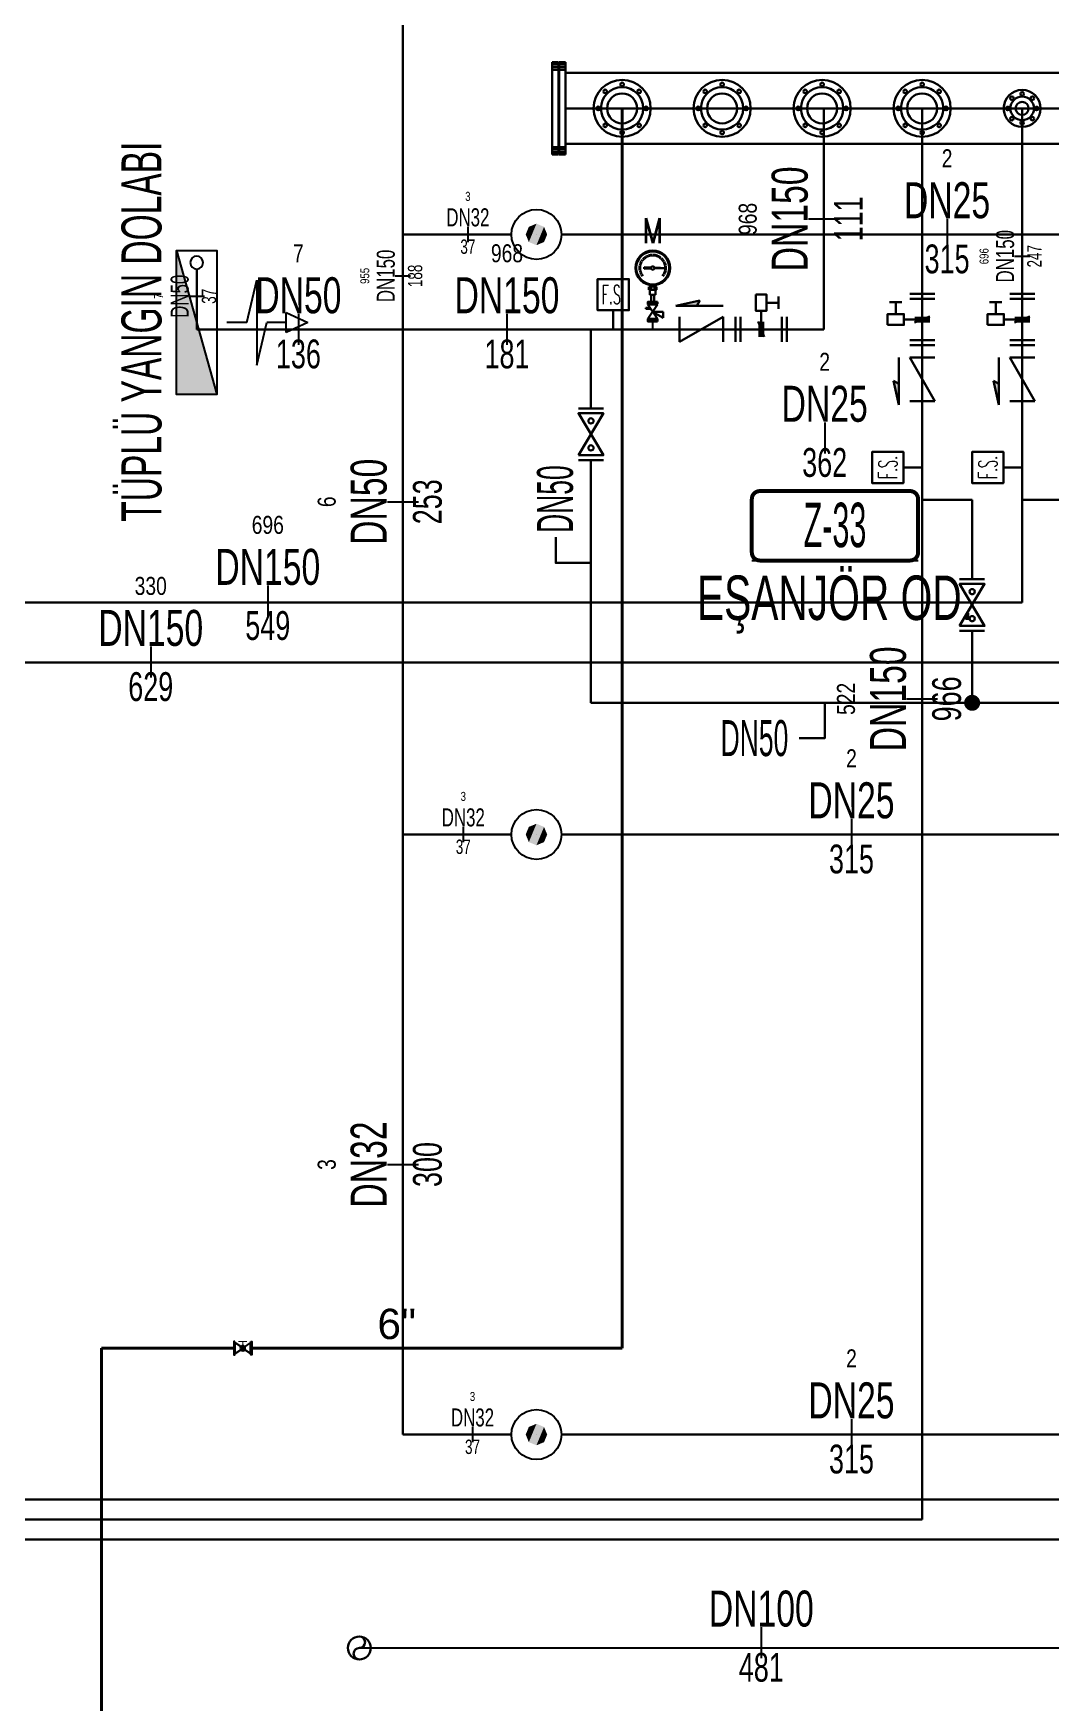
# Model space of a CAD drawing. Header units: centimetres. Extents: x 394264 to 551709, y 50011 to 59011.
# Drawn here: x 494498 to 495007, y 51861 to 52696 of the extents above; entities that cross this region are included whole.
import ezdxf
from ezdxf.enums import TextEntityAlignment as Align

# ---------------------------------------------------------------- set-up
doc = ezdxf.new("R2010")
doc.units = ezdxf.units.CM
doc.linetypes.add('DASHDOT', pattern=[25.4, 12.7, -6.35, 0, -6.35])
doc.layers.get('0').update_dxf_attribs({"lineweight": 9})
for name, color, linetype, lineweight in [('-M-FIRE FIGHTING CONNECTION LINE', 142, 'ITFAIYE BAGLANTISI', 25), ('-M-FIRE FIGHTING CONNECTION LINE-CAP-', 7, 'Continuous', 30), ('-M-FIRE RISER', 7, 'Continuous', 30), ('-M-FIRE VALVE', 7, 'Continuous', 30), ('-M-PIPE EQUIPMENT', 14, 'Continuous', 30), ('-M-SPRINKLER PIPE_DRENAJ', 41, 'D', 30), ('-M-SPRINKLER PIPE_DRENAJ-CAP-', 7, 'Continuous', 30), ('-M-YNGN-EQUIP', 7, 'Continuous', 25), ('-M-YNGN-ZON1', 5, 'SP', 30), ('-M-YNGN-ZON2', 4, 'SP', 30), ('-M-YNGN-ZON3', 6, 'SP', 30), ('-M-YNGN-ZON4', 3, 'SP', 30), ('-M-YNGN-ZON5', 1, 'SP', 30), ('-M-YNGN-ZON7', 60, 'SP', 30), ('0-KRCN-YNG-KURESEL VANA', 4, 'Continuous', 25), ('0-KRCN-YNG-YAZI', 71, 'Continuous', 35), ('0-MEK-YNG-BORU', 1, 'boruYLINE', 40), ('0-MEK-YNG-YAZI', 71, 'Continuous', 35), ('flans015', 14, 'Continuous', 30)]:
    doc.layers.add(name, color=color, linetype=linetype, lineweight=lineweight)
for name, color, linetype in [('-M-MAHAL-DEBILER', 7, 'Continuous'), ('-M-MAHAL-ETIKET-NOT', 7, 'Continuous'), ('-M-MAHAL-ETIKET-NOTM', 7, 'Continuous'), ('-M-MAHAL-ETK-', 7, 'Continuous'), ('-M-MAHAL-HAVA-DEGISIM', 7, 'Continuous'), ('-M-MAHAL-NO', 7, 'Continuous'), ('-M-MAHAL-NOM', 7, 'Continuous'), ('-M-YNGN-BORUID', 7, 'Continuous'), ('-M-YNGN-BORUUZUN', 7, 'Continuous'), ('-M-YNGN-BORUYUK', 7, 'Continuous'), ('-M-YNGN-FHC', 1, 'Continuous'), ('-M-YNGN-SPR-YUK', 7, 'Continuous'), ('-M-YNGN-ZON2-CAP-', 7, 'Continuous'), ('-M-YNGN-ZON3-CAP-', 7, 'Continuous'), ('-M-YNGN-ZON4-CAP-', 7, 'Continuous'), ('-M-YNGN-ZON4-SPR-', 7, 'Continuous'), ('-M-YNGN-ZON5-CAP-', 7, 'Continuous')]:
    doc.layers.add(name, color=color, linetype=linetype)
doc.layers.add('-M-YNGN-SPR-CAPCIZGI', color=188, linetype='Continuous', plot=False)
doc.styles.add('-M-ISSO-TEXT-TTF', font='ARIALN.TTF')
doc.styles.add('-M-MHLETK-NOT', font='romans.shx', dxfattribs={"width": 0.7})
doc.styles.add('-M-MHLETK-TEXT', font='ARIALN.TTF', dxfattribs={"width": 0.7})
doc.styles.add('3', font='romanstw.shx', dxfattribs={"width": 0.8, "height": 14})
doc.styles.add('CAP', font='ARIALNB.TTF')
doc.styles.add('CIZGI', font='tahoma.ttf', dxfattribs={"width": 0.8, "oblique": 20})
doc.styles.add('HCAD', font='HCAD.SHX', dxfattribs={"width": 0.8, "height": 0.2})
doc.styles.add('PIPESIZE', font='hcad.shx', dxfattribs={"width": 0.8})
doc.styles.add('SPR-NOT', font='romans.shx')
doc.styles.get("Standard").update_dxf_attribs({"font": 'arial.ttf'})
doc.styles.add('YAZI', font='arial.ttf', dxfattribs={"width": 0.6, "height": 40})
doc.linetypes.add('boruYLINE', pattern='A,50,-0.8,["Y",CAP,S=7,R=0,X=0,Y=-3],-7', length=57.8)
doc.linetypes.add('D', pattern='A,12,-1,["D",Standard,S=1,R=0,X=-0.1,Y=-0.5],-1.6', length=14.6)
doc.linetypes.add('ITFAIYE BAGLANTISI', pattern='A,16,-0.2,["IB",Standard,S=1,R=0,X=-0.1,Y=-0.5],-1.4', length=17.6)
doc.linetypes.add('SP', pattern='A,2,-0.1,["SP",CIZGI,S=0.14,R=0.2,X=0,Y=-0.07],-0.255', length=2.355)

# ---------------------------------------------------------------- blocks, each defined once
blk = doc.blocks.new('M-MHLETK-YNG')
at = {"layer": '-M-MAHAL-DEBILER', "color": 4, "style": '-M-MHLETK-NOT', "width": 0.5, "flags": 8}
blk.add_attdef('DEBIS', text='', height=0.4, dxfattribs=at).set_placement((-2.173, 2.145), align=Align.MIDDLE_CENTER)
at = {"layer": '-M-MAHAL-DEBILER', "color": 191, "style": '-M-MHLETK-NOT', "width": 0.5, "flags": 8}
blk.add_attdef('DEBIR', text='', height=0.4, dxfattribs=at).set_placement((-1.613, 2.145), align=Align.MIDDLE_CENTER)
at = {"layer": '-M-MAHAL-DEBILER', "color": 31, "style": '-M-MHLETK-NOT', "width": 0.5, "flags": 8}
blk.add_attdef('DEBIF', text='', height=0.4, dxfattribs=at).set_placement((1.585, 2.145), align=Align.MIDDLE_CENTER)
at = {"layer": '-M-MAHAL-DEBILER', "color": 1, "style": '-M-MHLETK-NOT', "width": 0.5, "flags": 8}
blk.add_attdef('DEBIE', text='', height=0.4, dxfattribs=at).set_placement((2.32, 2.145), align=Align.MIDDLE_CENTER)
at = {"layer": '-M-MAHAL-ETIKET-NOT', "color": 3, "style": '-M-MHLETK-NOT', "width": 0.5, "flags": 9}
for tag, p, height in [('KLKTR', (-2.617, 1.425), 0.04), ('HL', (-2.616, 1.493), 0.0286), ('RDY-BOY1', (-2.614, 1.37), 0.0286), ('RDY-BOY2', (-2.614, 1.32), 0.0286), ('RDY-BOY3', (-2.614, 1.27), 0.0286), ('HLA', (-2.521, 1.493), 0.0286), ('RDY-TIP1', (-2.5, 1.37), 0.0286), ('RDY-TIP2', (-2.5, 1.32), 0.0286), ('RDY-TIP3', (-2.5, 1.27), 0.0286), ('RDY-BOY4', (-2.614, 1.22), 0.0286), ('KON-BOY1', (-2.614, 1.14), 0.0286), ('KON-BOY2', (-2.614, 1.09), 0.0286), ('KON-BOY3', (-2.614, 1.04), 0.0286), ('FCU-TIP1', (-2.614, 0.96), 0.0286), ('FCU-TIP2', (-2.614, 0.91), 0.0286), ('FCU-TIP3', (-2.614, 0.86), 0.0286), ('FCU-ADET1', (-2.524, 0.96), 0.0286), ('FCU-ADET2', (-2.524, 0.91), 0.0286), ('FCU-ADET3', (-2.524, 0.86), 0.0286), ('RDY-TIP4', (-2.5, 1.22), 0.0286), ('KON-TIP1', (-2.5, 1.14), 0.0286), ('KON-TIP2', (-2.5, 1.09), 0.0286), ('KON-TIP3', (-2.5, 1.04), 0.0286), ('FCU-KAP1', (-2.398, 0.96), 0.0286), ('FCU-KAP2', (-2.398, 0.91), 0.0286), ('FCU-KAP3', (-2.398, 0.86), 0.0286), ('VRV-TIP1', (-2.614, 0.759), 0.0286), ('VRV-TIP2', (-2.614, 0.709), 0.0286), ('VRV-ADET1', (-2.524, 0.759), 0.0286), ('VRV-ADET2', (-2.524, 0.709), 0.0286), ('VRV-KAP1', (-2.398, 0.759), 0.0286), ('VRV-KAP2', (-2.398, 0.709), 0.0286)]:
    blk.add_attdef(tag, p, '', height=height, dxfattribs=at)
at = {"layer": '-M-MAHAL-ETIKET-NOT', "color": 3}
for tag, height, style, width, flags, p in [('ALAN', 0.04, '-M-MHLETK-NOT', 0.5, 9, (-2.581, 1.562)), ('KIS', 0.04, '-M-MHLETK-NOT', 0.5, 9, (-2.59, 1.616)), ('RH', 0.04, '-M-MHLETK-NOT', 0.5, 9, (-2.39, 1.616)), ('MAH-ADI', 1.111, '-M-ISSO-TEXT-TTF', 0.8, 8, (0, -0.931))]:
    blk.add_attdef(tag, text='', height=height, dxfattribs=dict(at, style=style, width=width, flags=flags)).set_placement(p, align=Align.MIDDLE_CENTER)
at = {"layer": '-M-MAHAL-ETIKET-NOTM', "color": 3, "style": '-M-ISSO-TEXT-TTF', "width": 0.8, "flags": 8}
blk.add_attdef('MAH-ADI2', text='', height=1.111, dxfattribs=at).set_placement((0, -2.549), align=Align.MIDDLE_CENTER)
at = {"layer": '-M-MAHAL-HAVA-DEGISIM', "style": '-M-MHLETK-NOT', "width": 0.5, "flags": 8}
for tag, p in [('HAVADEG', (0, 3.611)), ('HAVA', (0, 2.399))]:
    blk.add_attdef(tag, text='', height=0.6, dxfattribs=at).set_placement(p, align=Align.MIDDLE_CENTER)
blk.add_wipeout([(-2.078, 1.735), (2.078, 1.735), (2.078, 0), (-2.078, 0)]).dxf.layer = '-M-MAHAL-ETK-'
at = {"layer": '-M-MAHAL-ETK-', "color": 0}
for p, q in [((-2.078, 0), (2.078, 0)), ((-1.161, 0), (-1.161, 0))]:
    blk.add_line(p, q, dxfattribs=at)
blk.add_lwpolyline([(-1.878, 1.735, 0.1, 0.1, 0), (1.878, 1.735, 0.1, 0.1, -0.414214), (2.078, 1.535, 0.1, 0.1, 0), (2.078, 0.2, 0.1, 0.1, -0.414214), (1.878, 0, 0.1, 0.1, 0), (-1.878, 0, 0.1, 0.1, -0.414214), (-2.078, 0.2, 0.1, 0.1, 0), (-2.078, 1.535, 0.1, 0.1, -0.414214)], format="xyseb", close=True, dxfattribs=at)
at = {"layer": '-M-MAHAL-ETIKET-NOT', "color": 3, "style": '-M-MHLETK-NOT', "width": 0.5, "flags": 9}
for tag, p in [('YUKSEKLIK', (-2.324, 1.562)), ('YAZ', (-2.178, 1.616))]:
    blk.add_attdef(tag, text='', height=0.04, dxfattribs=at).set_placement(p, align=Align.MIDDLE_CENTER)
for tag, p in [('RDY-ADET1', (-2.389, 1.37)), ('RDY-ADET2', (-2.389, 1.32)), ('RDY-ADET3', (-2.389, 1.27)), ('RDY-ISI1', (-2.265, 1.37)), ('RDY-ISI2', (-2.265, 1.32)), ('RDY-ISI3', (-2.265, 1.27)), ('AHU', (-2.225, 1.439)), ('SHG', (-2.225, 1.493)), ('LHG', (-2.132, 1.493)), ('RDY-BNP1', (-2.102, 1.37)), ('RDY-BNP2', (-2.102, 1.32)), ('RDY-BNP3', (-2.102, 1.27)), ('HG', (-2.039, 1.493)), ('RDY-BNK1', (-1.964, 1.37)), ('RDY-BNK2', (-1.964, 1.32)), ('RDY-BNK3', (-1.964, 1.27)), ('HGA', (-1.962, 1.493)), ('EF', (-1.962, 1.439)), ('RDY-ADET4', (-2.389, 1.22)), ('KON-ADET1', (-2.389, 1.14)), ('KON-ADET2', (-2.389, 1.09)), ('KON-ADET3', (-2.389, 1.04)), ('FCU-DUY1', (-2.272, 0.96)), ('FCU-DUY2', (-2.272, 0.91)), ('FCU-DUY3', (-2.272, 0.86)), ('RDY-ISI4', (-2.265, 1.22)), ('KON-ISI1', (-2.265, 1.14)), ('KON-ISI2', (-2.265, 1.09)), ('KON-ISI3', (-2.265, 1.04)), ('FCU-SOG1', (-2.154, 0.96)), ('FCU-SOG2', (-2.154, 0.91)), ('FCU-SOG3', (-2.154, 0.86)), ('RDY-BNP4', (-2.102, 1.22)), ('KON-BNP1', (-2.102, 1.14)), ('KON-BNP2', (-2.102, 1.09)), ('KON-BNP3', (-2.102, 1.04)), ('FCU-ISI1', (-2.044, 0.96)), ('FCU-ISI2', (-2.044, 0.91)), ('FCU-ISI3', (-2.044, 0.86)), ('RDY-BNK4', (-1.964, 1.22)), ('KON-BNK1', (-1.964, 1.14)), ('KON-BNK2', (-1.964, 1.09)), ('KON-BNK3', (-1.964, 1.04)), ('FCU-DEBI1', (-1.95, 0.96)), ('FCU-DEBI2', (-1.95, 0.91)), ('FCU-DEBI3', (-1.95, 0.86)), ('FCU-BNP1', (-1.831, 0.96)), ('FCU-BNP2', (-1.831, 0.91)), ('FCU-BNP3', (-1.831, 0.86)), ('FCU-BNK1', (-1.614, 0.96)), ('FCU-BNK2', (-1.614, 0.91)), ('FCU-BNK3', (-1.614, 0.86)), ('VRV-DUY1', (-2.272, 0.759)), ('VRV-DUY2', (-2.272, 0.709)), ('VRV-SOG1', (-2.154, 0.759)), ('VRV-SOG2', (-2.154, 0.709)), ('VRV-ISI1', (-2.044, 0.759)), ('VRV-ISI2', (-2.044, 0.709)), ('VRV-DEBI1', (-1.95, 0.759)), ('VRV-DEBI2', (-1.95, 0.709)), ('VRV-BNP1', (-1.831, 0.759)), ('VRV-BNP2', (-1.831, 0.709)), ('VRV-BNK1', (-1.614, 0.759)), ('VRV-BNK2', (-1.614, 0.709))]:
    blk.add_attdef(tag, p, '', height=0.0286, dxfattribs=at)
at = {"layer": '-M-MAHAL-NO', "color": 7, "style": '-M-MHLETK-TEXT', "width": 0.6, "flags": 8}
blk.add_attdef('MAH-NO', text='', height=1.111, dxfattribs=at).set_placement((0, 0.889), align=Align.MIDDLE_CENTER)
at = {"layer": '-M-MAHAL-NOM', "color": 7, "style": '-M-MHLETK-TEXT', "width": 0.6, "flags": 8}
blk.add_attdef('MAH-NOM', text='', height=1.111, dxfattribs=at).set_placement((0, 0.889), align=Align.MIDDLE_CENTER)
blk = doc.blocks.new('FY300')
at = {"color": 0, "linetype": 'ByBlock'}
for p, q in [((-231.2, 32), (231.2, 32)), ((-231.2, 0), (-231.2, 32)), ((-231.2, 0), (231.2, 0)), ((-219.2, 32), (-219.2, 0)), ((-206.2, 36), (-206.2, -4)), ((-193.2, 32), (-193.2, 0)), ((-186.2, 34), (-188.2, 32)), ((-186.2, 34), (186.2, 34)), ((186.2, 34), (188.2, 32)), ((193.2, 32), (193.2, 0)), ((206.2, 36), (206.2, -4)), ((219.2, 32), (219.2, 0)), ((231.2, 0), (231.2, 32))]:
    blk.add_line(p, q, dxfattribs=at)
blk = doc.blocks.new('FU100')
at = {"color": 0, "linetype": 'ByBlock'}
for centre, radius in [((0, 0), 110), ((0, 90), 9), ((-90, 0), 9), ((0, 0), 79), ((-63.6, 63.6), 9), ((0, 0), 50), ((63.6, 63.6), 9), ((90, 0), 9), ((-63.6, -63.6), 9), ((0, -90), 9), ((63.6, -63.6), 9)]:
    blk.add_circle(centre, radius, dxfattribs=at)
blk = doc.blocks.new('FU150')
at = {"color": 0, "linetype": 'ByBlock'}
for centre, radius in [((0, 0), 142.5), ((0, 0), 106), ((-84.9, 84.9), 9), ((0, 120), 9), ((84.9, 84.9), 9), ((-120, 0), 9), ((0, 0), 75), ((120, 0), 9), ((-84.9, -84.9), 9), ((84.9, -84.9), 9), ((0, -120), 9)]:
    blk.add_circle(centre, radius, dxfattribs=at)
blk = doc.blocks.new('FU65')
at = {"color": 0, "linetype": 'ByBlock'}
for centre, radius in [((0, 0), 92.5), ((-72.5, 0), 9), ((-51.3, 51.3), 9), ((0, 0), 59), ((0, 0), 32.5), ((0, 72.5), 9), ((51.3, 51.3), 9), ((72.5, 0), 9), ((-51.3, -51.3), 9), ((0, -72.5), 9), ((51.3, -51.3), 9)]:
    blk.add_circle(centre, radius, dxfattribs=at)
blk = doc.blocks.new('A$C68E50811')
at = {"layer": '-M-PIPE EQUIPMENT', "color": 7, "ltscale": 0.5}
for p, q in [((5.34, -71.43), (5.34, 436.8)), ((40.9, -71.43), (40.9, 436.8))]:
    blk.add_line(p, q, dxfattribs=at)
at = {"layer": '-M-PIPE EQUIPMENT', "color": 14, "linetype": 'DASHDOT', "ltscale": 250}
blk.add_line((23.12, -71.43), (23.12, 436.8), dxfattribs=at)
at = {"layer": '-M-PIPE EQUIPMENT', "ltscale": 0.2, "xscale": -0.1000000000003638, "yscale": 0.1000000000003638}
for p, zscale, rotation in [((23.12, 443.6), 0.1, 179.9999999999999), ((23.12, -71.43), 0.1000000000003638, 180)]:
    blk.add_blockref('FY300', p, dxfattribs=dict(at, zscale=zscale, rotation=rotation))
at = {"layer": '-M-PIPE EQUIPMENT', "ltscale": 0.2, "xscale": 0.1000000000003638, "yscale": 0.1000000000003638, "zscale": 0.1000000000003638}
for p in [(23.12, 436.8), (23.12, -78.23)]:
    blk.add_blockref('FY300', p, dxfattribs=at)
at = {"layer": 'flans015', "ltscale": 0.2, "yscale": 0.1, "zscale": 0.1}
for name, p, xscale, rotation in [('FU100', (23.12, 406.8), 0.1, 90), ('FU100', (23.12, 206.8), -0.1, 90.00000000000001), ('FU150', (23.12, 106.8), -0.1, 180), ('FU150', (23.12, 56.8), -0.1, 180), ('FU150', (23.12, 6.8), -0.1, 180), ('FU150', (23.12, -43.2), -0.1, 180)]:
    blk.add_blockref(name, p, dxfattribs=dict(at, xscale=xscale, rotation=rotation))
at = {"layer": 'flans015', "ltscale": 0.2, "xscale": 0.1, "yscale": 0.1, "zscale": 0.1}
for name, p in [('FU150', (23.12, 356.8)), ('FU150', (23.12, 306.8)), ('FU150', (23.12, 256.8)), ('FU65', (23.12, 156.8))]:
    blk.add_blockref(name, p, dxfattribs=at)
blk = doc.blocks.new('0-MEK-IST-KÜRESEL VANA 1-2')
at = {"layer": '0-KRCN-YNG-KURESEL VANA'}
blk.add_hatch(color=256, dxfattribs=at).paths.add_polyline_path([(0, 1.38, 1), (0, -1.46, 1)])
for p, q in [((-3.05, 4.26), (-0.85, 1.1)), ((-3.05, 4.26), (3.02, 4.26)), ((0.85, 1.1), (3.02, 4.26)), ((-3.05, -4.28), (-0.88, -1.15)), ((-3.05, -4.28), (3.02, -4.28)), ((0.88, -1.15), (3.02, -4.28))]:
    blk.add_line(p, q, dxfattribs=at)
for points in [[(3.74, 4.55), (3.74, 4.99), (-3.76, 4.99), (-3.76, 4.55)], [(3.74, -4.56), (3.74, -5.01), (-3.76, -5.01), (-3.76, -4.56)]]:
    blk.add_lwpolyline(points, close=True, dxfattribs=at)
at = {"layer": '0-KRCN-YNG-KURESEL VANA', "const_width": 0.5}
blk.add_lwpolyline([(0, -0.04), (3.75, -0.04)], dxfattribs=at)
blk.add_lwpolyline([(3.75, -0.04), (3.75, -2.45), (3.75, 2.27)], close=True, dxfattribs=at)
at = {"layer": '0-KRCN-YNG-KURESEL VANA'}
blk.add_circle((0, -0.04), 1.42, dxfattribs=at)
blk = doc.blocks.new('*U19')
at = {"color": 0, "linetype": 'Continuous'}
blk.add_circle((0, 0), 5.75, dxfattribs=at)
at = {"color": 8, "linetype": 'Continuous'}
for centre, start, end in [((0, 2.875), 90, 270), ((0, -2.875), 270, 90)]:
    blk.add_arc(centre, 2.875, start, end, dxfattribs=at)
blk = doc.blocks.new('*U157')
at = {"color": 0, "linetype": 'ByBlock'}
for p, q in [((0, 0), (0, 16.6)), ((15.7, 23.9), (4.9, 23.9)), ((15.7, 18.4), (15.7, 29.4)), ((-23.2, -11.4), (-23.2, 11.1)), ((-18.7, -11.4), (-18.7, 11.1)), ((-2.7, 6.9), (2.7, -6.9)), ((18.7, -11.4), (18.7, 11.1)), ((23.2, -11.4), (23.2, 11.1))]:
    blk.add_line(p, q, dxfattribs=at)
blk.add_lwpolyline([(-4.9, 31.2), (-4.9, 16.6), (4.9, 16.6), (4.9, 31.2)], close=True, dxfattribs=at)
blk.add_trace([(-2.7, 6.9), (2.7, 6.9), (-2.7, -6.9), (2.7, -6.9)], dxfattribs=at)
blk = doc.blocks.new('*U163')
at = {"color": 0, "linetype": 'ByBlock'}
for p, q in [((-1.3, 23.1), (-20.3, 18.8)), ((17.4, 18.8), (-20.3, 18.8)), ((-20.3, 18.8), (-3.5, 18.8)), ((-1.3, 23.1), (-3.5, 18.8)), ((-17.5, -10), (-17.5, 10)), ((17.5, 10), (-17.5, -10)), ((17.5, -10), (17.5, 10))]:
    blk.add_line(p, q, dxfattribs=at)
blk.add_solid([(-1.3, 23.1), (-20.3, 18.8), (-3.5, 18.8)], dxfattribs=at)
blk = doc.blocks.new('*U171')
at = {"color": 0, "linetype": 'ByBlock'}
blk.add_lwpolyline([(0, 15), (12.5, 15), (12.5, 40), (-12.5, 40), (-12.5, 15), (0, 15), (0, 0)], dxfattribs=at)
at = {"color": 0, "linetype": 'ByBlock', "style": '3', "width": 0.5}
blk.add_text('F.S.', height=15, dxfattribs=at).set_placement((0, 27.5), align=Align.MIDDLE)
blk = doc.blocks.new('*U152')
at = {"color": 0, "linetype": 'ByBlock', "ltscale": 0.25}
for p, q in [((-25.8, 12.5), (-25.8, -12.5)), ((25.8, 12.5), (25.8, -12.5))]:
    blk.add_line(p, q, dxfattribs=at)
blk.add_lwpolyline([(-21, -12.5), (21, 12.5), (21, -12.5), (-21, 12.5), (-21, -12.5)], dxfattribs=at)
for centre in [(-13.7, 0), (13.3, 0)]:
    blk.add_circle(centre, 2.6, dxfattribs=at)
blk = doc.blocks.new('*U158')
at = {"color": 0, "linetype": 'ByBlock'}
for p, q in [((0, 0), (0, 16.6)), ((15.7, 23.9), (4.9, 23.9)), ((15.7, 18.4), (15.7, 29.4)), ((-23.2, -11.4), (-23.2, 11.1)), ((-18.7, -11.4), (-18.7, 11.1)), ((-2.7, 6.9), (2.7, -6.9)), ((18.7, -11.4), (18.7, 11.1)), ((23.2, -11.4), (23.2, 11.1))]:
    blk.add_line(p, q, dxfattribs=at)
blk.add_lwpolyline([(-4.9, 31.2), (-4.9, 16.6), (4.9, 16.6), (4.9, 31.2)], close=True, dxfattribs=at)
blk.add_trace([(-2.7, 6.9), (2.7, 6.9), (-2.7, -6.9), (2.7, -6.9)], dxfattribs=at)
blk = doc.blocks.new('*U164')
at = {"color": 0, "linetype": 'ByBlock'}
for p, q in [((-1.3, 23.1), (-20.3, 18.8)), ((17.4, 18.8), (-20.3, 18.8)), ((-20.3, 18.8), (-3.5, 18.8)), ((-1.3, 23.1), (-3.5, 18.8)), ((-17.5, -10), (-17.5, 10)), ((17.5, 10), (-17.5, -10)), ((17.5, -10), (17.5, 10))]:
    blk.add_line(p, q, dxfattribs=at)
blk.add_solid([(-1.3, 23.1), (-20.3, 18.8), (-3.5, 18.8)], dxfattribs=at)
blk = doc.blocks.new('*U172')
at = {"color": 0, "linetype": 'ByBlock'}
blk.add_lwpolyline([(0, 15), (12.5, 15), (12.5, 40), (-12.5, 40), (-12.5, 15), (0, 15), (0, 0)], dxfattribs=at)
at = {"color": 0, "linetype": 'ByBlock', "style": '3', "width": 0.5}
blk.add_text('F.S.', height=15, dxfattribs=at).set_placement((0, 27.5), align=Align.MIDDLE)
blk = doc.blocks.new('SPRKL100')
at = {"layer": '-M-YNGN-SPR-CAPCIZGI'}
blk.add_line((0, 0.431), (0, -0.431), dxfattribs=at)
at = {"layer": '-M-YNGN-BORUID', "color": 0, "style": 'HCAD', "width": 0.8, "flags": 1}
blk.add_attdef('DIC', text='', height=0.4, dxfattribs=at).set_placement((0, -1.693), align=Align.CENTER)
at = {"layer": '-M-YNGN-BORUUZUN', "color": 0, "style": 'HCAD', "width": 0.7}
blk.add_attdef('BOY', text='', height=0.8, dxfattribs=at).set_placement((0, -1.08), align=Align.CENTER)
at = {"layer": '-M-YNGN-BORUYUK', "color": 6, "style": 'PIPESIZE', "width": 0.8}
blk.add_attdef('YUK', text='', height=0.5, dxfattribs=at).set_placement((0, 1.866), align=Align.CENTER)
at = {"color": 0, "style": 'PIPESIZE', "width": 0.7}
blk.add_attdef('CAP', text='', height=1, dxfattribs=at).set_placement((0, 0.45), align=Align.CENTER)
blk = doc.blocks.new('*U159')
at = {"color": 0, "linetype": 'ByBlock'}
for p, q in [((0, 0), (0, 16.6)), ((15.7, 23.9), (4.9, 23.9)), ((15.7, 18.4), (15.7, 29.4)), ((-23.2, -11.4), (-23.2, 11.1)), ((-18.7, -11.4), (-18.7, 11.1)), ((-2.7, 6.9), (2.7, -6.9)), ((18.7, -11.4), (18.7, 11.1)), ((23.2, -11.4), (23.2, 11.1))]:
    blk.add_line(p, q, dxfattribs=at)
blk.add_lwpolyline([(-4.9, 31.2), (-4.9, 16.6), (4.9, 16.6), (4.9, 31.2)], close=True, dxfattribs=at)
blk.add_trace([(-2.7, 6.9), (2.7, 6.9), (-2.7, -6.9), (2.7, -6.9)], dxfattribs=at)
blk = doc.blocks.new('*U165')
at = {"color": 0, "linetype": 'ByBlock'}
for p, q in [((-1.3, 23.1), (-20.3, 18.8)), ((17.4, 18.8), (-20.3, 18.8)), ((-20.3, 18.8), (-3.5, 18.8)), ((-1.3, 23.1), (-3.5, 18.8)), ((-17.5, -10), (-17.5, 10)), ((17.5, 10), (-17.5, -10)), ((17.5, -10), (17.5, 10))]:
    blk.add_line(p, q, dxfattribs=at)
blk.add_solid([(-1.3, 23.1), (-20.3, 18.8), (-3.5, 18.8)], dxfattribs=at)
blk = doc.blocks.new('*U167')
at = {"color": 14, "linetype": 'ByBlock'}
for p, q in [((-7.5, 53.9), (-9.2, 55.1)), ((-6.4, 55.1), (-7.9, 56.6)), ((-5.2, 56.1), (-6.4, 57.8)), ((-3.8, 56.9), (-4.7, 58.8)), ((-2.3, 57.4), (-2.8, 59.5)), ((-0.7, 57.7), (-0.9, 59.8)), ((0.9, 57.7), (1.1, 59.8)), ((2.5, 57.4), (3, 59.5)), ((4, 56.9), (4.9, 58.8)), ((5.3, 56.1), (6.6, 57.8)), ((6.6, 55), (8.1, 56.5)), ((7.6, 53.8), (9.3, 55)), ((-9.1, 49.4), (-11.2, 49.6)), ((-9.1, 47.8), (-11.2, 47.6)), ((-8.8, 51), (-10.9, 51.5)), ((-8.8, 46.2), (-10.9, 45.7)), ((-8.3, 52.5), (-10.2, 53.4)), ((-8.3, 44.7), (-10.2, 43.8)), ((-7.5, 43.3), (-9.2, 42.1)), ((-6.7, 49.1), (-1.4, 48.9)), ((-6.7, 49.1), (-6.7, 48)), ((-6.7, 48), (-1.4, 48.2)), ((11.3, 48.5), (1.4, 48.9)), ((11.3, 48.5), (1.4, 48.3)), ((7.6, 43.3), (9.3, 42.1)), ((8.4, 52.4), (10.3, 53.3)), ((8.4, 44.6), (10.3, 43.8)), ((8.9, 50.9), (11, 51.5)), ((8.9, 46.1), (11, 45.6)), ((9.2, 49.3), (11.3, 49.5)), ((9.2, 47.7), (11.3, 47.5))]:
    blk.add_line(p, q, dxfattribs=at)
at = {"color": 0, "linetype": 'ByBlock'}
for p, q in [((-3, 31.1), (-3, 33.4)), ((3, 31.1), (-3, 31.1)), ((-2.2, 27.2), (-2.2, 31.1)), ((2.2, 27.2), (-2.2, 27.2)), ((2.2, 33.7), (-2.1, 33.7)), ((-1.7, 33.7), (-1.7, 34.8)), ((-1.3, 31.4), (-1.3, 33.4)), ((-1.3, 21.4), (-1.3, 27.2)), ((1.3, 27.2), (1.3, 21.4)), ((1.4, 31.4), (1.4, 33.4)), ((1.7, 33.7), (1.7, 34.8)), ((2.2, 31.1), (2.2, 27.2)), ((3, 31.1), (3, 33.4)), ((-2.1, 16.8), (-5.4, 16.8)), ((-5.4, 16.8), (-5.4, 15.9)), ((-5.4, 15.9), (-1.6, 15.9)), ((1.3, 21.4), (-1.3, 21.4)), ((0, 13.6), (8.3, 13.6)), ((8.3, 8.7), (0, 13.6)), ((8.3, 13.6), (8.3, 8.7))]:
    blk.add_line(p, q, dxfattribs=at)
for points in [[(3.9, 21.4), (-3.9, 21.4), (-3.9, 20.1), (3.9, 20.1), (3.9, 21.4)], [(3.9, 5.8), (3.9, 7.1), (-3.9, 7.1), (-3.9, 5.8), (3.9, 5.8)]]:
    blk.add_lwpolyline(points, dxfattribs=at)
blk.add_lwpolyline([(3.9, 19.4), (-3.9, 19.4), (3.9, 7.8), (-3.9, 7.8)], close=True, dxfattribs=at)
at = {"color": 0, "linetype": 'ByBlock', "const_width": 1.67}
blk.add_lwpolyline([(0, 5.8), (0, 0)], dxfattribs=at)
at = {"color": 0, "linetype": 'ByBlock'}
blk.add_circle((0.1, 48.6), 13.9, dxfattribs=at)
at = {"color": 14, "linetype": 'ByBlock'}
for centre, radius in [((0.1, 48.6), 13.2), ((0, 48.5), 1.43)]:
    blk.add_circle(centre, radius, dxfattribs=at)
at = {"color": 0, "linetype": 'ByBlock'}
for centre, radius, start, end in [((-2.1, 32.3), 1.43, 54.6994, 125.3066), ((-2.1, 32.5), 1.43, 234.694, 305.3013), ((0, 30.4), 3.31, 65.9035, 113.6507), ((0, 34.4), 3.31, 246.3499, 294.0971), ((2.2, 32.2), 1.43, 54.6934, 125.3006), ((2.2, 32.5), 1.43, 234.7001, 305.3073)]:
    blk.add_arc(centre, radius, start, end, dxfattribs=at)
at = {"color": 0, "linetype": 'ByBlock', "style": '3', "width": 0.8}
blk.add_text('M', height=20, dxfattribs=at).set_placement((0.1, 62.4), align=Align.BOTTOM_CENTER)
blk = doc.blocks.new('*U173')
at = {"color": 0, "linetype": 'ByBlock'}
blk.add_lwpolyline([(0, 15), (12.5, 15), (12.5, 40), (-12.5, 40), (-12.5, 15), (0, 15), (0, 0)], dxfattribs=at)
at = {"color": 0, "linetype": 'ByBlock', "style": '3', "width": 0.5}
blk.add_text('F.S.', height=15, dxfattribs=at).set_placement((0, 27.5), align=Align.MIDDLE)
blk = doc.blocks.new('*U153')
at = {"color": 0, "linetype": 'ByBlock', "ltscale": 0.25}
for p, q in [((-25.8, 12.5), (-25.8, -12.5)), ((25.8, 12.5), (25.8, -12.5))]:
    blk.add_line(p, q, dxfattribs=at)
blk.add_lwpolyline([(-21, -12.5), (21, 12.5), (21, -12.5), (-21, 12.5), (-21, -12.5)], dxfattribs=at)
for centre in [(-13.7, 0), (13.3, 0)]:
    blk.add_circle(centre, 2.6, dxfattribs=at)
blk = doc.blocks.new('SPRYD01')
at = {"layer": '-M-YNGN-FHC', "linetype": 'Continuous'}
blk.add_line((0, 0), (0, 0), dxfattribs=at)
at = {"color": 0, "linetype": 'ByBlock'}
for p, q in [((10, 6), (-10, -66)), ((-30.06, -8.75), (-30.06, -51.25)), ((-25.06, -30), (-30.06, -8.75)), ((-44.81, -25.03), (-55.52, -30)), ((-44.81, -34.97), (-44.81, -25.03)), ((-55.52, -30), (-44.81, -34.97)), ((-44.81, -30), (-35.06, -30)), ((-30.06, -51.25), (-35.06, -30)), ((-25.06, -30), (-15, -30))]:
    blk.add_line(p, q, dxfattribs=at)
blk.add_lwpolyline([(-10, -66), (10, -66), (10, 6), (-10, 6)], close=True, dxfattribs=at)
at = {"color": 1, "linetype": 'ByBlock'}
blk.add_lwpolyline([(10, 6), (-10, -66), (10, -66)], close=True, dxfattribs=at)
at = {"color": 0, "linetype": 'ByBlock'}
blk.add_circle((0, 0), 3.25, dxfattribs=at)
at = {"color": 1, "linetype": 'ByBlock'}
blk.add_solid([(10, 6), (-10, -66), (10, -66)], dxfattribs=at)
at = {"layer": '-M-YNGN-SPR-YUK', "style": 'SPR-NOT', "width": 0.5, "flags": 9}
for tag, p in [('YUK', (0, 17.77)), ('CAP', (0, 14.42)), ('TIP', (0.2, 10.78))]:
    blk.add_attdef(tag, text='', height=2.5, dxfattribs=at).set_placement(p, align=Align.MIDDLE_CENTER)
blk = doc.blocks.new('A$C69E72E28')
at = {"layer": '-M-YNGN-ZON3', "ltscale": 50}
for p, q in [((494422.03, 52671.09), (494443.53, 52671.09)), ((494443.53, 52671.09), (494443.53, 52411.09)), ((494992.58, 52411.09), (494992.58, 52658.07)), ((494443.53, 52411.09), (494992.58, 52411.09))]:
    blk.add_line(p, q, dxfattribs=at)
at = {"layer": '-M-YNGN-ZON3-CAP-', "rotation": 90}
for p, xscale, yscale, zscale, values in [((494992.58, 52584.16), 9, 9, 9, {'YUK': '696', 'CAP': 'DN150', 'BOY': '247'}), ((494444.02, 52546.8), 18, 18, 18, {'YUK': '696', 'CAP': 'DN150', 'BOY': '260'})]:
    blk.add_blockref('SPRKL100', p, dxfattribs=dict(at, xscale=xscale, yscale=yscale, zscale=zscale)).add_auto_attribs(values)
at = {"layer": '-M-YNGN-ZON3-CAP-', "xscale": 18, "yscale": 18, "zscale": 18}
blk.add_blockref('SPRKL100', (494615.43, 52411.77), dxfattribs=at).add_auto_attribs({'YUK': '696', 'CAP': 'DN150', 'BOY': '549'})
blk = doc.blocks.new('SP-C-UP-12')
at = {"ltscale": 10}
blk.add_line((0, 0), (0, 0), dxfattribs=at)
at = {"color": 1, "linetype": 'Continuous'}
blk.add_circle((0, 0), 12.5, dxfattribs=at)
at = {"ltscale": 10}
for points in [[(-5.37, 0), (-3.8, 3.8), (-3.8, -3.8), (0, 5.37)], [(-3.8, -3.8), (0, 5.37), (0, -5.37), (3.8, 3.8)], [(0, -5.37), (3.8, 3.8), (3.8, -3.8), (5.37, 0)]]:
    blk.add_solid(points, dxfattribs=at)
at = {"layer": '-M-YNGN-SPR-YUK', "style": 'SPR-NOT', "width": 0.5, "flags": 9}
for tag, p in [('YUK', (0, 17.77)), ('CAP', (0, 14.42)), ('TIP', (0.2, 10.78))]:
    blk.add_attdef(tag, text='', height=2.5, dxfattribs=at).set_placement(p, align=Align.MIDDLE_CENTER)
blk = doc.blocks.new('A$C69E72E55')
at = {"layer": '-M-YNGN-ZON4', "ltscale": 50}
for p, q in [((494682.96, 52595.06), (494682.96, 52807.56)), ((494893.46, 52547.56), (494893.46, 52658.07)), ((494682.96, 52595.06), (494737.25, 52595.06)), ((494682.96, 52547.56), (494682.96, 52595.06)), ((494762.25, 52595.06), (495052.25, 52595.06)), ((494579.87, 52577.74), (494579.87, 52547.56)), ((494579.87, 52547.56), (494682.96, 52547.56)), ((494682.96, 52295.06), (494682.96, 52547.56)), ((494682.96, 52547.56), (494893.46, 52547.56)), ((494682.96, 52295.06), (494737.25, 52295.06)), ((494682.96, 51995.06), (494682.96, 52295.06)), ((494762.25, 52295.06), (495052.25, 52295.06)), ((494682.96, 51995.06), (494737.25, 51995.06)), ((494762.25, 51995.06), (495052.25, 51995.06))]:
    blk.add_line(p, q, dxfattribs=at)
at = {"layer": '-M-YNGN-ZON4-CAP-'}
for p, xscale, yscale, zscale, values in [((494955.05, 52595.06), 18, 18, 18, {'YUK': '2', 'CAP': 'DN25', 'BOY': '315'}), ((494715.45, 52595.06), 9, 9, 9, {'YUK': '3', 'CAP': 'DN32', 'BOY': '37'}), ((494630.73, 52547.56), 18, 18, 18, {'YUK': '7', 'CAP': 'DN50', 'BOY': '136'}), ((494735.02, 52547.56), 18, 18, 18, {'YUK': '968', 'CAP': 'DN150', 'BOY': '181'}), ((494893.85, 52493.3), 18, 18, 18, {'YUK': '2', 'CAP': 'DN25', 'BOY': '362'}), ((494907.25, 52295.06), 18, 18, 18, {'YUK': '2', 'CAP': 'DN25', 'BOY': '315'}), ((494713.17, 52295.06), 9, 9, 9, {'YUK': '3', 'CAP': 'DN32', 'BOY': '37'}), ((494907.25, 51995.06), 18, 18, 18, {'YUK': '2', 'CAP': 'DN25', 'BOY': '315'}), ((494717.78, 51995.06), 9, 9, 9, {'YUK': '3', 'CAP': 'DN32', 'BOY': '37'})]:
    blk.add_blockref('SPRKL100', p, dxfattribs=dict(at, xscale=xscale, yscale=yscale, zscale=zscale)).add_auto_attribs(values)
at = {"layer": '-M-YNGN-ZON4-CAP-', "rotation": 90}
for p, xscale, yscale, zscale, values in [((494893.46, 52602.81), 18, 18, 18, {'YUK': '968', 'CAP': 'DN150', 'BOY': '111'}), ((494682.96, 52574.33), 9, 9, 9, {'YUK': '955', 'CAP': 'DN150', 'BOY': '188'}), ((494579.91, 52564.14), 9, 9, 9, {'YUK': '7', 'CAP': 'DN50', 'BOY': '37'}), ((494682.96, 52461.39), 18, 18, 18, {'YUK': '6', 'CAP': 'DN50', 'BOY': '253'}), ((494682.96, 52130.06), 18, 18, 18, {'YUK': '3', 'CAP': 'DN32', 'BOY': '300'})]:
    blk.add_blockref('SPRKL100', p, dxfattribs=dict(at, xscale=xscale, yscale=yscale, zscale=zscale)).add_auto_attribs(values)
at = {"layer": '-M-YNGN-ZON4-SPR-', "color": 3}
for p in [(494749.75, 52595.06), (494749.75, 52295.06), (494749.75, 51995.06)]:
    blk.add_blockref('SP-C-UP-12', p, dxfattribs=at)
blk = doc.blocks.new('A$C69E72E90')
at = {"layer": '-M-YNGN-ZON5', "ltscale": 0.1}
for p, q in [((495042.58, 52381.09), (495042.58, 52658.07)), ((494413.53, 52632.59), (494413.53, 52381.09)), ((494413.53, 52381.09), (495042.58, 52381.09))]:
    blk.add_line(p, q, dxfattribs=at)
at = {"layer": '-M-YNGN-ZON5-CAP-', "rotation": 90}
for p, xscale, yscale, zscale, values in [((495042.58, 52583), 9, 9, 9, {'YUK': '330', 'CAP': 'DN150', 'BOY': '277'}), ((494411.11, 52507.9), 18, 18, 18, {'YUK': '330', 'CAP': 'DN150', 'BOY': '251'})]:
    blk.add_blockref('SPRKL100', p, dxfattribs=dict(at, xscale=xscale, yscale=yscale, zscale=zscale)).add_auto_attribs(values)
at = {"layer": '-M-YNGN-ZON5-CAP-', "xscale": 18, "yscale": 18, "zscale": 18}
blk.add_blockref('SPRKL100', (494556.9, 52381.25), dxfattribs=at).add_auto_attribs({'YUK': '330', 'CAP': 'DN150', 'BOY': '629'})

msp = doc.modelspace()

# ---------------------------------------------------------------- linework, layer by layer
at = {"layer": '-M-FIRE FIGHTING CONNECTION LINE', "ltscale": 10}
msp.add_line((494661.2, 51888.38), (495142.58, 51888.38), dxfattribs=at)
at = {"layer": '-M-SPRINKLER PIPE_DRENAJ', "linetype": 'D', "ltscale": 9}
for p, q in [((494776.99, 52508.1), (494776.99, 52547.75)), ((494776.99, 52360.89), (494776.99, 52482.26)), ((494992.58, 52462.4), (495017.58, 52462.4)), ((494776.99, 52360.89), (495523.75, 52360.89))]:
    msp.add_line(p, q, dxfattribs=at)
at = {"layer": '-M-SPRINKLER PIPE_DRENAJ', "linetype": 'D', "ltscale": 9, "const_width": 4}
msp.add_lwpolyline([(494969.58, 52360.89, -1), (494965.58, 52360.89, -1)], format="xyb", close=True, dxfattribs=at)
at = {"layer": '-M-SPRINKLER PIPE_DRENAJ-CAP-', "ltscale": 100}
for points in [[(494759.36, 52443.72), (494759.36, 52430.84), (494776.99, 52430.84)], [(494881.12, 52343.26), (494893.99, 52343.26), (494893.99, 52360.89)]]:
    msp.add_lwpolyline(points, dxfattribs=at)
at = {"layer": '-M-YNGN-ZON1', "ltscale": 50}
msp.add_line((483814.64, 51942.56), (495092.58, 51942.56), dxfattribs=at)
at = {"layer": '-M-YNGN-ZON2', "ltscale": 50}
msp.add_line((483814.64, 51952.56), (494942.58, 51952.56), dxfattribs=at)
at = {"layer": '-M-YNGN-ZON7', "ltscale": 50}
msp.add_line((483814.64, 51962.56), (495192.58, 51962.56), dxfattribs=at)
at = {"layer": '0-MEK-YNG-BORU', "ltscale": 2}
for p, q in [((494792.58, 52038.21), (494792.58, 52658.07)), ((494532.23, 52038.21), (494598.48, 52038.21)), ((494532.23, 50330.17), (494532.23, 52038.21)), ((494607.39, 52038.21), (494792.58, 52038.21))]:
    msp.add_line(p, q, dxfattribs=at)

# ---------------------------------------------------------------- block references
at = {"layer": '-M-FIRE FIGHTING CONNECTION LINE-CAP-', "ltscale": 100}
ref = msp.add_blockref('SPRKL100', (494862.17, 51890.96), dxfattribs=dict(at, xscale=-18, yscale=18, zscale=18))
ref.add_attrib('CAP', 'DN100', dxfattribs={"layer": '0', "color": 0, "height": 18, "style": 'PIPESIZE', "width": 0.7}).set_placement((494862.17, 51899.06), align=Align.CENTER)
ref.add_attrib('BOY', '481', dxfattribs={"layer": '-M-YNGN-BORUUZUN', "color": 0, "height": 14.4, "style": 'HCAD', "width": 0.7}).set_placement((494862.17, 51871.52), align=Align.CENTER)
at = {"layer": '-M-FIRE RISER', "linetype": 'Continuous', "xscale": -1, "rotation": 180}
msp.add_blockref('*U19', (494661.2, 51888.38), dxfattribs=at)
at = {"layer": '-M-FIRE VALVE'}
for name, p, xscale, yscale, zscale in [('*U167', (494807.85, 52547.94), 0.625000000000279, 0.625000000000279, 0.625000000000279), ('*U173', (494788.13, 52547.75), 0.6250000000002787, 0.6250000000002787, 0.6250000000002787), ('*U165', (494832.19, 52547.66), 0.625000000000279, 0.625000000000279, 0.625000000000279), ('*U159', (494862.11, 52547.66), 0.5556678089694039, 0.5556678089694039, 0.5556678089694039)]:
    msp.add_blockref(name, p, dxfattribs=dict(at, xscale=xscale, yscale=yscale, zscale=zscale))
for name, p, xscale, yscale, zscale, rotation in [('*U158', (494942.67, 52552.52), 0.5556678089694039, 0.5556678089694039, 0.5556678089694039, 90), ('*U157', (494992.67, 52552.52), 0.5556678089694039, 0.5556678089694039, 0.5556678089694039, 90), ('*U164', (494942.67, 52522.6), 0.625000000000279, 0.625000000000279, 0.625000000000279, 90), ('*U163', (494992.67, 52522.6), 0.625000000000279, 0.625000000000279, 0.625000000000279, 90), ('*U153', (494777, 52495.18), -0.4999999999998066, 0.4999999999998066, 0.4999999999998066, 270)]:
    msp.add_blockref(name, p, dxfattribs=dict(at, xscale=xscale, yscale=yscale, zscale=zscale, rotation=rotation))
at = {"layer": '-M-MAHAL-ETK-', "xscale": 20, "yscale": 20, "zscale": 20}
msp.add_blockref('M-MHLETK-YNG', (494898.99, 52432.04), dxfattribs=at).add_auto_attribs({'MAH-NO': 'Z-33', 'MAH-ADI': 'EŞANJÖR OD.'})
at = {"layer": '-M-YNGN-EQUIP', "rotation": 270}
msp.add_blockref('A$C68E50811', (494835.78, 52681.19), dxfattribs=at)
at = {"layer": '-M-YNGN-FHC', "linetype": 'Continuous', "xscale": -1}
msp.add_blockref('SPRYD01', (494579.87, 52580.99), dxfattribs=at)
at = {"layer": '-M-YNGN-ZON2-CAP-', "xscale": 18, "yscale": 18, "zscale": 18, "rotation": 90}
msp.add_blockref('SPRKL100', (494942.58, 52362.86), dxfattribs=at).add_auto_attribs({'YUK': '522', 'CAP': 'DN150', 'BOY': '966'})
at = {"layer": '0-KRCN-YNG-KURESEL VANA', "xscale": -0.8910037125154687, "yscale": 0.8910037125154687, "zscale": 0.8910037125154687, "rotation": 270}
msp.add_blockref('0-MEK-IST-KÜRESEL VANA 1-2', (494602.94, 52038.22), dxfattribs=at)

# ---------------------------------------------------------------- texts
at = {"layer": '-M-SPRINKLER PIPE_DRENAJ-CAP-', "ltscale": 100, "style": 'PIPESIZE', "width": 0.55}
msp.add_text('DN50', height=18, rotation=90, dxfattribs=at).set_placement((494759.01, 52445.8), align=Align.MIDDLE_LEFT)
msp.add_text('DN50', height=18, dxfattribs=at).set_placement((494841.82, 52343.26), align=Align.MIDDLE_LEFT)
at = {"layer": '0-KRCN-YNG-YAZI', "style": 'YAZI'}
msp.add_text('6"', height=15.171, dxfattribs=at).set_placement((494670.24, 52042.8))
at = {"layer": '0-MEK-YNG-YAZI', "color": 61, "style": 'YAZI', "width": 0.6}
msp.add_text('TÜPLÜ YANGIN DOLABI', height=20, rotation=90, dxfattribs=at).set_placement((494562.28, 52451.44))

# ---------------------------------------------------------------- next in the draw order: linework, layer by layer
at = {"layer": '-M-SPRINKLER PIPE_DRENAJ', "linetype": 'D', "ltscale": 9}
for p, q in [((494942.58, 52462.4), (494967.58, 52462.4)), ((494967.58, 52422.74), (494967.58, 52462.4)), ((494967.58, 52360.89), (494967.58, 52396.91))]:
    msp.add_line(p, q, dxfattribs=at)
at = {"layer": '-M-YNGN-ZON2', "ltscale": 50}
msp.add_line((494942.58, 51952.56), (494942.58, 52658.07), dxfattribs=at)

# ---------------------------------------------------------------- next in the draw order: block references
at = {"layer": '-M-FIRE VALVE'}
for name, p, xscale, yscale, zscale, rotation in [('*U172', (494942.58, 52478.54), 0.6250000000002787, 0.6250000000002787, 0.6250000000002787, 90), ('*U171', (494992.58, 52478.54), 0.6250000000002787, 0.6250000000002787, 0.6250000000002787, 90), ('*U152', (494967.59, 52409.82), -0.4999999999998066, 0.4999999999998066, 0.4999999999998066, 270)]:
    msp.add_blockref(name, p, dxfattribs=dict(at, xscale=xscale, yscale=yscale, zscale=zscale, rotation=rotation))
at = {"layer": '-M-YNGN-ZON3', "ltscale": 50}
msp.add_blockref('A$C69E72E28', (0, 0), dxfattribs=at)
at = {"layer": '-M-YNGN-ZON4', "ltscale": 50}
msp.add_blockref('A$C69E72E55', (0, 0), dxfattribs=at)
at = {"layer": '-M-YNGN-ZON5', "ltscale": 50}
msp.add_blockref('A$C69E72E90', (0, 0), dxfattribs=at)

doc.saveas('drawing.dxf')
